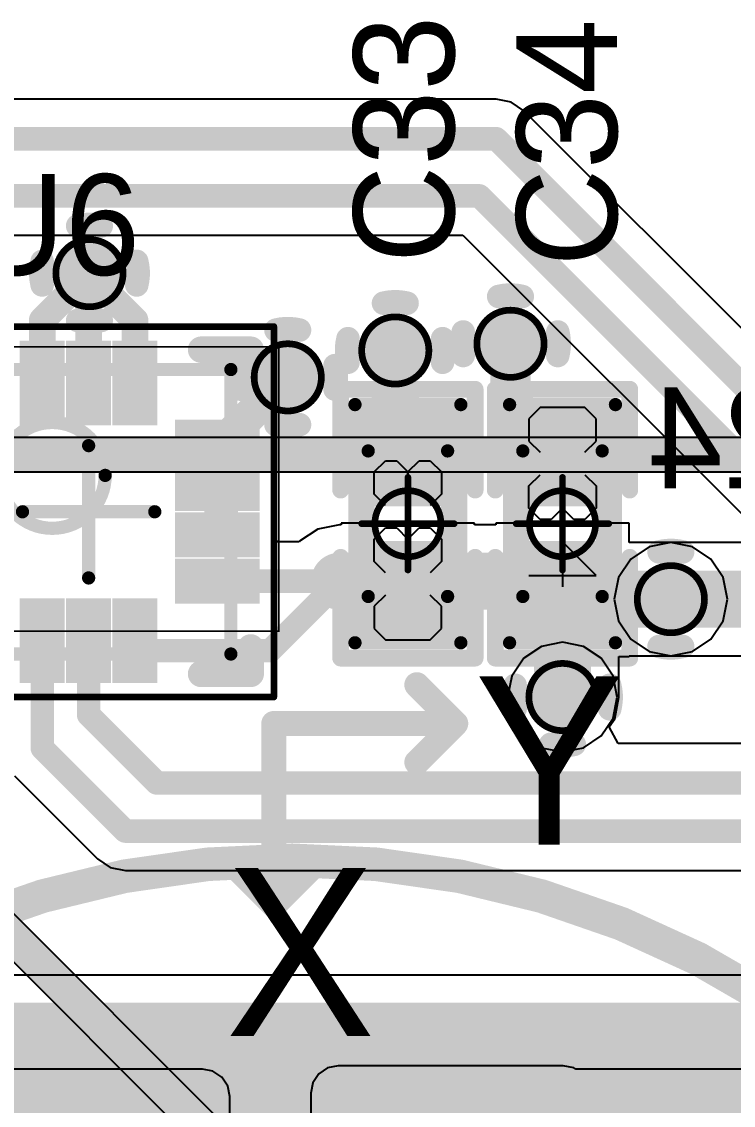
# Model space of a CAD drawing. Header units: millimetres. Extents: x 1.5 to 19.4, y 0 to 11.5.
# Drawn here: x 7.5192 to 7.731, y 8.6704 to 8.9928 of the extents above; entities that cross this region are included whole.
import ezdxf

# ---------------------------------------------------------------- set-up
doc = ezdxf.new("R2010")
doc.units = ezdxf.units.MM
doc.header["$MEASUREMENT"] = 0
for name, color, linetype in [('BottomLayer', 5, 'Continuous'), ('BottomOverlay', 54, 'Continuous'), ('DrillDrawing', 1, 'Continuous'), ('InternalPlane1', 76, 'Continuous'), ('InternalPlane2', 16, 'Continuous'), ('Mechanical1', 6, 'Continuous'), ('Mechanical10', 56, 'Continuous'), ('Mechanical13', 56, 'Continuous'), ('Mechanical15', 56, 'Continuous'), ('Mechanical2', 216, 'Continuous'), ('Mechanical5', 56, 'Continuous'), ('MultiLayer', 9, 'Continuous'), ('TopLayer', 1, 'Continuous'), ('TopOverlay', 2, 'Continuous'), ('TopPaste', 8, 'Continuous'), ('TopSolder', 216, 'Continuous'), ('ViaHoleLayer', 16, 'Continuous')]:
    doc.layers.add(name, color=color, linetype=linetype)

# ---------------------------------------------------------------- blocks, each defined once
blk = doc.blocks.new('STM_LGA_14_L_19')
at = {"layer": 'Mechanical13', "const_width": 0.003937}
for points in [[(-0.0423229, -0.0423228), (-0.0423229, 0.0423229)], [(-0.0423229, 0.0423229), (0.0423228, 0.0423229)], [(0.0423228, -0.0423228), (0.0423228, 0.0423229)], [(-0.0423229, -0.0423228), (0.0423228, -0.0423228)]]:
    blk.add_lwpolyline(points, dxfattribs=at)
at = {"layer": 'Mechanical13'}
for points, const_width in [([(-0.0433071, 0.0423229, 1), (-0.0413387, 0.0423229, 1)], 0.0019685), ([(-0.0433071, 0.0423229, 1), (-0.0413387, 0.0423229, 1)], 0.0019685), ([(0.0413386, 0.0423229, 1), (0.043307, 0.0423229, 1)], 0.0019685), ([(0.0413386, 0.0423229, 1), (0.043307, 0.0423229, 1)], 0.0019685), ([(0.0049212, 0.0108268, 1), (-0.0265748, 0.0108268, 1)], 0.003937), ([(-0.027559, 0.0108268, 1), (-0.0255906, 0.0108268, 1)], 0.0019685), ([(0.003937, 0.0108268, 1), (0.0059054, 0.0108268, 1)], 0.0019685), ([(-0.0433071, -0.0423228, 1), (-0.0413387, -0.0423228, 1)], 0.0019685), ([(-0.0433071, -0.0423228, 1), (-0.0413387, -0.0423228, 1)], 0.0019685), ([(0.0413386, -0.0423228, 1), (0.043307, -0.0423228, 1)], 0.0019685), ([(0.0413386, -0.0423228, 1), (0.043307, -0.0423228, 1)], 0.0019685)]:
    blk.add_lwpolyline(points, format="xyb", close=True, dxfattribs=dict(at, const_width=const_width))
at = {"layer": 'Mechanical15'}
for points, const_width in [([(-0.0551181, -0.0551181), (-0.0551181, 0.0551181)], 0.0019685), ([(-0.0551181, 0.0551181), (0.0551181, 0.0551181)], 0.0019685), ([(0.0551181, -0.0551181), (0.0551181, 0.0551181)], 0.0019685), ([(0, -0.019685), (0, 0.0196851)], 0.003937), ([(-0.0196851, 0), (0.019685, 0)], 0.003937), ([(-0.0551181, -0.0551181), (0.0551181, -0.0551181)], 0.0019685)]:
    blk.add_lwpolyline(points, dxfattribs=dict(at, const_width=const_width))
for points, const_width in [([(-0.0556102, 0.0551181, 1), (-0.054626, 0.0551181, 1)], 0.0009842), ([(-0.0556102, 0.0551181, 1), (-0.054626, 0.0551181, 1)], 0.0009842), ([(0.054626, 0.0551181, 1), (0.0556102, 0.0551181, 1)], 0.0009842), ([(0.054626, 0.0551181, 1), (0.0556102, 0.0551181, 1)], 0.0009842), ([(-0.0009842, 0.0196851, 1), (0.0009842, 0.0196851, 1)], 0.0019685), ([(-0.0206693, 0, 1), (-0.0187009, 0, 1)], 0.0019685), ([(0.0187008, 0, 1), (0.0206692, 0, 1)], 0.0019685), ([(-0.0009842, -0.019685, 1), (0.0009842, -0.019685, 1)], 0.0019685), ([(-0.0556102, -0.0551181, 1), (-0.054626, -0.0551181, 1)], 0.0009842), ([(-0.0556102, -0.0551181, 1), (-0.054626, -0.0551181, 1)], 0.0009842), ([(0.054626, -0.0551181, 1), (0.0556102, -0.0551181, 1)], 0.0009842), ([(0.054626, -0.0551181, 1), (0.0556102, -0.0551181, 1)], 0.0009842)]:
    blk.add_lwpolyline(points, format="xyb", close=True, dxfattribs=dict(at, const_width=const_width))
at = {"layer": 'TopLayer'}
for points in [[(-0.0177165, 0.0284961), (-0.0098425, 0.0284961), (-0.0177165, 0.0481811), (-0.0098425, 0.0481811)], [(-0.003937, 0.0284961), (0.003937, 0.0284961), (-0.003937, 0.0481811), (0.003937, 0.0481811)], [(0.0098425, 0.0284961), (0.0177165, 0.0284961), (0.0098425, 0.0481811), (0.0177165, 0.0481811)], [(-0.0284961, 0.0167323), (-0.0284961, 0.0246063), (-0.0481811, 0.0167323), (-0.0481811, 0.0246063)], [(0.0481811, 0.0167323), (0.0481811, 0.0246063), (0.0284961, 0.0167323), (0.0284961, 0.0246063)], [(-0.0284961, 0.0029528), (-0.0284961, 0.0108268), (-0.0481811, 0.0029528), (-0.0481811, 0.0108268)], [(0.0481811, 0.0029528), (0.0481811, 0.0108268), (0.0284961, 0.0029528), (0.0284961, 0.0108268)], [(-0.0284961, -0.0108267), (-0.0284961, -0.0029527), (-0.0481811, -0.0108267), (-0.0481811, -0.0029527)], [(0.0481811, -0.0108267), (0.0481811, -0.0029527), (0.0284961, -0.0108267), (0.0284961, -0.0029527)], [(-0.0284961, -0.0246063), (-0.0284961, -0.0167323), (-0.0481811, -0.0246063), (-0.0481811, -0.0167323)], [(0.0481811, -0.0246063), (0.0481811, -0.0167323), (0.0284961, -0.0246063), (0.0284961, -0.0167323)], [(-0.0177165, -0.0481811), (-0.0098425, -0.0481811), (-0.0177165, -0.0284961), (-0.0098425, -0.0284961)], [(-0.003937, -0.0481811), (0.003937, -0.0481811), (-0.003937, -0.0284961), (0.003937, -0.0284961)], [(0.0098425, -0.0481811), (0.0177165, -0.0481811), (0.0098425, -0.0284961), (0.0177165, -0.0284961)]]:
    blk.add_solid(points, dxfattribs=at)
at = {"layer": 'TopOverlay'}
for points, const_width in [([(-0.0688976, 0.0423229, 1), (-0.0787402, 0.0423229, 1)], 0.0098425), ([(-0.0501969, 0.0482284, 1), (-0.0462599, 0.0482284, 1)], 0.003937), ([(-0.0501969, 0.0482284, 1), (-0.0462599, 0.0482284, 1)], 0.003937), ([(-0.0354331, 0.0482284, 1), (-0.0314961, 0.0482284, 1)], 0.003937), ([(0.031496, 0.0482284, 1), (0.035433, 0.0482284, 1)], 0.003937), ([(0.0462598, 0.0482284, 1), (0.0501968, 0.0482284, 1)], 0.003937), ([(0.0462598, 0.0482284, 1), (0.0501968, 0.0482284, 1)], 0.003937), ([(-0.0812008, 0.0423229, 1), (-0.0762796, 0.0423229, 1)], 0.0049212), ([(-0.0713582, 0.0423229, 1), (-0.066437, 0.0423229, 1)], 0.0049212), ([(-0.0501969, 0.0403543, 1), (-0.0462599, 0.0403543, 1)], 0.003937), ([(0.0462598, 0.0403543, 1), (0.0501968, 0.0403543, 1)], 0.003937), ([(-0.0501969, -0.0403543, 1), (-0.0462599, -0.0403543, 1)], 0.003937), ([(0.0462598, -0.0403543, 1), (0.0501968, -0.0403543, 1)], 0.003937), ([(-0.0501969, -0.0482283, 1), (-0.0462599, -0.0482283, 1)], 0.003937), ([(-0.0501969, -0.0482283, 1), (-0.0462599, -0.0482283, 1)], 0.003937), ([(-0.0354331, -0.0482283, 1), (-0.0314961, -0.0482283, 1)], 0.003937), ([(0.031496, -0.0482283, 1), (0.035433, -0.0482283, 1)], 0.003937), ([(0.0462598, -0.0482283, 1), (0.0501968, -0.0482283, 1)], 0.003937), ([(0.0462598, -0.0482283, 1), (0.0501968, -0.0482283, 1)], 0.003937)]:
    blk.add_lwpolyline(points, format="xyb", close=True, dxfattribs=dict(at, const_width=const_width))
at = {"layer": 'TopOverlay', "const_width": 0.007874}
for points in [[(-0.0482284, 0.0403543), (-0.0482284, 0.0482284)], [(-0.0482284, 0.0482284), (-0.0334646, 0.0482284)], [(0.0334645, 0.0482284), (0.0482283, 0.0482284)], [(0.0482283, 0.0403543), (0.0482283, 0.0482284)], [(-0.0482284, -0.0482283), (-0.0482284, -0.0403543)], [(0.0482283, -0.0482283), (0.0482283, -0.0403543)], [(-0.0482284, -0.0482283), (-0.0334646, -0.0482283)], [(0.0334645, -0.0482283), (0.0482283, -0.0482283)]]:
    blk.add_lwpolyline(points, dxfattribs=at)
at = {"layer": 'TopPaste'}
for points in [[(-0.0177165, 0.0284961), (-0.0098425, 0.0284961), (-0.0177165, 0.0481811), (-0.0098425, 0.0481811)], [(-0.003937, 0.0284961), (0.003937, 0.0284961), (-0.003937, 0.0481811), (0.003937, 0.0481811)], [(0.0098425, 0.0284961), (0.0177165, 0.0284961), (0.0098425, 0.0481811), (0.0177165, 0.0481811)], [(-0.0284961, 0.0167323), (-0.0284961, 0.0246063), (-0.0481811, 0.0167323), (-0.0481811, 0.0246063)], [(0.0481811, 0.0167323), (0.0481811, 0.0246063), (0.0284961, 0.0167323), (0.0284961, 0.0246063)], [(-0.0284961, 0.0029528), (-0.0284961, 0.0108268), (-0.0481811, 0.0029528), (-0.0481811, 0.0108268)], [(0.0481811, 0.0029528), (0.0481811, 0.0108268), (0.0284961, 0.0029528), (0.0284961, 0.0108268)], [(-0.0284961, -0.0108267), (-0.0284961, -0.0029527), (-0.0481811, -0.0108267), (-0.0481811, -0.0029527)], [(0.0481811, -0.0108267), (0.0481811, -0.0029527), (0.0284961, -0.0108267), (0.0284961, -0.0029527)], [(-0.0284961, -0.0246063), (-0.0284961, -0.0167323), (-0.0481811, -0.0246063), (-0.0481811, -0.0167323)], [(0.0481811, -0.0246063), (0.0481811, -0.0167323), (0.0284961, -0.0246063), (0.0284961, -0.0167323)], [(-0.0177165, -0.0481811), (-0.0098425, -0.0481811), (-0.0177165, -0.0284961), (-0.0098425, -0.0284961)], [(-0.003937, -0.0481811), (0.003937, -0.0481811), (-0.003937, -0.0284961), (0.003937, -0.0284961)], [(0.0098425, -0.0481811), (0.0177165, -0.0481811), (0.0098425, -0.0284961), (0.0177165, -0.0284961)]]:
    blk.add_solid(points, dxfattribs=at)
at = {"layer": 'TopSolder'}
for points in [[(-0.0204724, 0.0257402), (-0.0070866, 0.0257402), (-0.0204724, 0.050937), (-0.0070866, 0.050937)], [(-0.0066929, 0.0257402), (0.0066929, 0.0257402), (-0.0066929, 0.050937), (0.0066929, 0.050937)], [(0.0070866, 0.0257402), (0.0204724, 0.0257402), (0.0070866, 0.050937), (0.0204724, 0.050937)], [(-0.0257402, 0.0139764), (-0.0257402, 0.0273622), (-0.050937, 0.0139764), (-0.050937, 0.0273622)], [(0.050937, 0.0139764), (0.050937, 0.0273622), (0.0257402, 0.0139764), (0.0257402, 0.0273622)], [(-0.0257402, 0.0001969), (-0.0257402, 0.0135827), (-0.050937, 0.0001969), (-0.050937, 0.0135827)], [(0.050937, 0.0001969), (0.050937, 0.0135827), (0.0257402, 0.0001969), (0.0257402, 0.0135827)], [(-0.0257402, -0.0135826), (-0.0257402, -0.0001968), (-0.050937, -0.0135826), (-0.050937, -0.0001968)], [(0.050937, -0.0135826), (0.050937, -0.0001968), (0.0257402, -0.0135826), (0.0257402, -0.0001968)], [(-0.0257402, -0.0273622), (-0.0257402, -0.0139764), (-0.050937, -0.0273622), (-0.050937, -0.0139764)], [(0.050937, -0.0273622), (0.050937, -0.0139764), (0.0257402, -0.0273622), (0.0257402, -0.0139764)], [(-0.0204724, -0.050937), (-0.0070866, -0.050937), (-0.0204724, -0.0257402), (-0.0070866, -0.0257402)], [(-0.0066929, -0.050937), (0.0066929, -0.050937), (-0.0066929, -0.0257402), (0.0066929, -0.0257402)], [(0.0070866, -0.050937), (0.0204724, -0.050937), (0.0070866, -0.0257402), (0.0204724, -0.0257402)]]:
    blk.add_solid(points, dxfattribs=at)
blk = doc.blocks.new('COILCRAFT_NA5880_AE_MFG_24')
at = {"layer": 'Mechanical10', "const_width": 0.007874}
for points in [[(0.1338551, 0.1338551), (0.1338551, -0.1338615)], [(-0.1338615, -0.1338615), (0.1338551, -0.1338615)]]:
    blk.add_lwpolyline(points, dxfattribs=at)
at = {"layer": 'Mechanical10', "const_width": 0.003937}
blk.add_lwpolyline([(0.1318866, -0.1338615, 1), (0.1358236, -0.1338615, 1)], format="xyb", close=True, dxfattribs=at)
blk.add_lwpolyline([(0.1318866, -0.1338615, 1), (0.1358236, -0.1338615, 1)], format="xyb", close=True, dxfattribs=at)
at = {"layer": 'Mechanical15', "const_width": 0.007874}
for points in [[(0.1338551, 0.1338551), (0.1338551, -0.1338615)], [(-0.1338615, -0.1338615), (0.1338551, -0.1338615)]]:
    blk.add_lwpolyline(points, dxfattribs=at)
at = {"layer": 'Mechanical15', "const_width": 0.003937}
blk.add_lwpolyline([(0.1318866, -0.1338615, 1), (0.1358236, -0.1338615, 1)], format="xyb", close=True, dxfattribs=at)
blk.add_lwpolyline([(0.1318866, -0.1338615, 1), (0.1358236, -0.1338615, 1)], format="xyb", close=True, dxfattribs=at)
blk = doc.blocks.new('0402_28')
at = {"layer": 'Mechanical1'}
for p, q in [((-0.0312346, 0.0099935), (-0.0345669, 0.0066613)), ((-0.0245701, 0.0099935), (-0.0312346, 0.0099935)), ((-0.0212379, 0.0066613), (-0.0245701, 0.0099935)), ((-0.0145734, 0.0066613), (-0.0112411, 0.0099935)), ((-0.0112411, 0.0099935), (-0.0045766, 0.0099935)), ((-0.0045766, 0.0099935), (-0.0012444, 0.0066613)), ((0.0154169, 0.0099935), (0.0054201, -3.2e-06)), ((0.0154169, -0.01), (0.0154169, 0.0099935)), ((-0.0345669, 0.0066613), (-0.0345669, -0.0066677)), ((-0.0012444, 0.0066613), (-0.0012444, 0.003329)), ((-0.0012444, 0.003329), (-0.0045766, -3.2e-06)), ((-0.0045766, -3.2e-06), (-0.0079089, -3.2e-06)), ((-0.0079089, -3.2e-06), (-0.0045766, -3.2e-06)), ((-0.0045766, -3.2e-06), (-0.0012444, -0.0033355)), ((0.0054201, -3.2e-06), (0.0187491, -3.2e-06)), ((-0.0012444, -0.0033355), (-0.0012444, -0.0066677)), ((-0.0345669, -0.0066677), (-0.0312346, -0.01)), ((-0.0245701, -0.01), (-0.0212379, -0.0066677)), ((-0.0112411, -0.01), (-0.0145734, -0.0066677)), ((-0.0012444, -0.0066677), (-0.0045766, -0.01)), ((-0.0312346, -0.01), (-0.0245701, -0.01)), ((-0.0045766, -0.01), (-0.0112411, -0.01))]:
    blk.add_line(p, q, dxfattribs=at)
at = {"layer": 'Mechanical13', "const_width": 0.003937}
for points in [[(-0.0216535, -0.011811), (-0.0216535, 0.011811)], [(0.0216536, 0.011811), (-0.0216535, 0.011811)], [(0.0216536, -0.011811), (0.0216536, 0.011811)], [(0.0216536, -0.011811), (-0.0216535, -0.011811)]]:
    blk.add_lwpolyline(points, dxfattribs=at)
at = {"layer": 'Mechanical13', "const_width": 0.0019685}
for points in [[(-0.0226377, 0.011811, 1), (-0.0206693, 0.011811, 1)], [(-0.0226377, 0.011811, 1), (-0.0206693, 0.011811, 1)], [(0.0206694, 0.011811, 1), (0.0226378, 0.011811, 1)], [(0.0206694, 0.011811, 1), (0.0226378, 0.011811, 1)], [(-0.0226377, -0.011811, 1), (-0.0206693, -0.011811, 1)], [(-0.0226377, -0.011811, 1), (-0.0206693, -0.011811, 1)], [(0.0206694, -0.011811, 1), (0.0226378, -0.011811, 1)], [(0.0206694, -0.011811, 1), (0.0226378, -0.011811, 1)]]:
    blk.add_lwpolyline(points, format="xyb", close=True, dxfattribs=at)
at = {"layer": 'Mechanical15'}
for points, const_width in [([(-0.035433, -0.0157481), (-0.035433, 0.015748)], 0.003937), ([(0.0354331, 0.015748), (-0.035433, 0.015748)], 0.003937), ([(0.0354331, -0.0157481), (0.0354331, 0.015748)], 0.003937), ([(0, -0.0137795), (0, 0.0137795)], 0.0019685), ([(0.0137795, 0), (-0.0137795, 0)], 0.0019685), ([(0.0354331, -0.0157481), (-0.035433, -0.0157481)], 0.003937)]:
    blk.add_lwpolyline(points, dxfattribs=dict(at, const_width=const_width))
for points, const_width in [([(-0.0364172, 0.015748, 1), (-0.0344488, 0.015748, 1)], 0.0019685), ([(-0.0364172, 0.015748, 1), (-0.0344488, 0.015748, 1)], 0.0019685), ([(0.0344489, 0.015748, 1), (0.0364173, 0.015748, 1)], 0.0019685), ([(0.0344489, 0.015748, 1), (0.0364173, 0.015748, 1)], 0.0019685), ([(-0.0004921, 0.0137795, 1), (0.0004921, 0.0137795, 1)], 0.0009842), ([(0.0098425, 0, 1), (-0.0098425, 0, 1)], 0.0019685), ([(-0.0142716, 0, 1), (-0.0132874, 0, 1)], 0.0009842), ([(-0.0103346, 0, 1), (-0.0093504, 0, 1)], 0.0009842), ([(0.0093504, 0, 1), (0.0103346, 0, 1)], 0.0009842), ([(0.0132874, 0, 1), (0.0142716, 0, 1)], 0.0009842), ([(-0.0004921, -0.0137795, 1), (0.0004921, -0.0137795, 1)], 0.0009842), ([(-0.0364172, -0.0157481, 1), (-0.0344488, -0.0157481, 1)], 0.0019685), ([(-0.0364172, -0.0157481, 1), (-0.0344488, -0.0157481, 1)], 0.0019685), ([(0.0344489, -0.0157481, 1), (0.0364173, -0.0157481, 1)], 0.0019685), ([(0.0344489, -0.0157481, 1), (0.0364173, -0.0157481, 1)], 0.0019685)]:
    blk.add_lwpolyline(points, format="xyb", close=True, dxfattribs=dict(at, const_width=const_width))
at = {"layer": 'TopLayer'}
for points in [[(-0.007874, -0.011811), (-0.007874, 0.011811), (-0.031496, -0.011811), (-0.031496, 0.011811)], [(0.0314961, -0.011811), (0.0314961, 0.011811), (0.0078741, -0.011811), (0.0078741, 0.011811)]]:
    blk.add_solid(points, dxfattribs=at)
at = {"layer": 'TopOverlay', "const_width": 0.005}
for points in [[(-0.04, -0.02), (-0.04, 0.02)], [(-0.01, 0.02), (-0.04, 0.02)], [(0.04, 0.02), (0.01, 0.02)], [(0.04, -0.02), (0.04, 0.02)], [(-0.01, -0.02), (-0.04, -0.02)], [(0.04, -0.02), (0.01, -0.02)]]:
    blk.add_lwpolyline(points, dxfattribs=at)
at = {"layer": 'TopOverlay', "const_width": 0.0025}
for points in [[(-0.04125, 0.02, 1), (-0.03875, 0.02, 1)], [(-0.04125, 0.02, 1), (-0.03875, 0.02, 1)], [(-0.01125, 0.02, 1), (-0.00875, 0.02, 1)], [(0.00875, 0.02, 1), (0.01125, 0.02, 1)], [(0.03875, 0.02, 1), (0.04125, 0.02, 1)], [(0.03875, 0.02, 1), (0.04125, 0.02, 1)], [(-0.04125, -0.02, 1), (-0.03875, -0.02, 1)], [(-0.04125, -0.02, 1), (-0.03875, -0.02, 1)], [(-0.01125, -0.02, 1), (-0.00875, -0.02, 1)], [(0.00875, -0.02, 1), (0.01125, -0.02, 1)], [(0.03875, -0.02, 1), (0.04125, -0.02, 1)], [(0.03875, -0.02, 1), (0.04125, -0.02, 1)]]:
    blk.add_lwpolyline(points, format="xyb", close=True, dxfattribs=at)
at = {"layer": 'TopPaste'}
for points in [[(-0.007874, -0.011811), (-0.007874, 0.011811), (-0.031496, -0.011811), (-0.031496, 0.011811)], [(0.0314961, -0.011811), (0.0314961, 0.011811), (0.0078741, -0.011811), (0.0078741, 0.011811)]]:
    blk.add_solid(points, dxfattribs=at)
at = {"layer": 'TopSolder'}
for points in [[(-0.0051181, -0.0145669), (-0.0051181, 0.0145669), (-0.0342519, -0.0145669), (-0.0342519, 0.0145669)], [(0.034252, -0.0145669), (0.034252, 0.0145669), (0.0051182, -0.0145669), (0.0051182, 0.0145669)]]:
    blk.add_solid(points, dxfattribs=at)
blk = doc.blocks.new('0402_29')
at = {"layer": 'Mechanical1'}
for p, q in [((-0.0312346, 0.0099935), (-0.0345669, 0.0066613)), ((-0.0245701, 0.0099935), (-0.0312346, 0.0099935)), ((-0.0212379, 0.0066613), (-0.0245701, 0.0099935)), ((-0.0145734, 0.0066613), (-0.0112411, 0.0099935)), ((-0.0112411, 0.0099935), (-0.0045766, 0.0099935)), ((-0.0045766, 0.0099935), (-0.0012444, 0.0066613)), ((0.0054201, 0.0066613), (0.0087524, 0.0099935)), ((0.0087524, 0.0099935), (0.0154169, 0.0099935)), ((0.0154169, 0.0099935), (0.0187491, 0.0066613)), ((-0.0345669, 0.0066613), (-0.0345669, -0.0066677)), ((-0.0012444, 0.0066613), (-0.0012444, 0.003329)), ((0.0187491, 0.0066613), (0.0187491, 0.003329)), ((-0.0012444, 0.003329), (-0.0045766, -3.2e-06)), ((0.0187491, 0.003329), (0.0154169, -3.2e-06)), ((-0.0045766, -3.2e-06), (-0.0079089, -3.2e-06)), ((-0.0079089, -3.2e-06), (-0.0045766, -3.2e-06)), ((-0.0045766, -3.2e-06), (-0.0012444, -0.0033355)), ((0.0154169, -3.2e-06), (0.0120846, -3.2e-06)), ((0.0120846, -3.2e-06), (0.0154169, -3.2e-06)), ((0.0154169, -3.2e-06), (0.0187491, -0.0033355)), ((-0.0012444, -0.0033355), (-0.0012444, -0.0066677)), ((0.0187491, -0.0033355), (0.0187491, -0.0066677)), ((-0.0345669, -0.0066677), (-0.0312346, -0.01)), ((-0.0245701, -0.01), (-0.0212379, -0.0066677)), ((-0.0112411, -0.01), (-0.0145734, -0.0066677)), ((-0.0012444, -0.0066677), (-0.0045766, -0.01)), ((0.0087524, -0.01), (0.0054201, -0.0066677)), ((0.0187491, -0.0066677), (0.0154169, -0.01)), ((-0.0312346, -0.01), (-0.0245701, -0.01)), ((-0.0045766, -0.01), (-0.0112411, -0.01)), ((0.0154169, -0.01), (0.0087524, -0.01))]:
    blk.add_line(p, q, dxfattribs=at)
at = {"layer": 'Mechanical13', "const_width": 0.003937}
for points in [[(-0.0216535, 0.011811), (-0.0216535, -0.011811)], [(-0.0216535, 0.011811), (0.0216536, 0.011811)], [(0.0216536, 0.011811), (0.0216536, -0.011811)], [(-0.0216535, -0.011811), (0.0216536, -0.011811)]]:
    blk.add_lwpolyline(points, dxfattribs=at)
at = {"layer": 'Mechanical13', "const_width": 0.0019685}
for points in [[(-0.0226377, 0.011811, 1), (-0.0206693, 0.011811, 1)], [(-0.0226377, 0.011811, 1), (-0.0206693, 0.011811, 1)], [(0.0206694, 0.011811, 1), (0.0226378, 0.011811, 1)], [(0.0206694, 0.011811, 1), (0.0226378, 0.011811, 1)], [(-0.0226377, -0.011811, 1), (-0.0206693, -0.011811, 1)], [(-0.0226377, -0.011811, 1), (-0.0206693, -0.011811, 1)], [(0.0206694, -0.011811, 1), (0.0226378, -0.011811, 1)], [(0.0206694, -0.011811, 1), (0.0226378, -0.011811, 1)]]:
    blk.add_lwpolyline(points, format="xyb", close=True, dxfattribs=at)
at = {"layer": 'Mechanical15'}
for points, const_width in [([(-0.035433, 0.015748), (-0.035433, -0.0157481)], 0.003937), ([(-0.035433, 0.015748), (0.0354331, 0.015748)], 0.003937), ([(0.0354331, 0.015748), (0.0354331, -0.0157481)], 0.003937), ([(0, 0.0137795), (0, -0.0137795)], 0.0019685), ([(-0.0137795, 0), (0.0137795, 0)], 0.0019685), ([(-0.035433, -0.0157481), (0.0354331, -0.0157481)], 0.003937)]:
    blk.add_lwpolyline(points, dxfattribs=dict(at, const_width=const_width))
for points, const_width in [([(-0.0364172, 0.015748, 1), (-0.0344488, 0.015748, 1)], 0.0019685), ([(-0.0364172, 0.015748, 1), (-0.0344488, 0.015748, 1)], 0.0019685), ([(0.0344489, 0.015748, 1), (0.0364173, 0.015748, 1)], 0.0019685), ([(0.0344489, 0.015748, 1), (0.0364173, 0.015748, 1)], 0.0019685), ([(-0.0004921, 0.0137795, 1), (0.0004921, 0.0137795, 1)], 0.0009842), ([(0.0098425, 0, 1), (-0.0098425, 0, 1)], 0.0019685), ([(-0.0142716, 0, 1), (-0.0132874, 0, 1)], 0.0009842), ([(-0.0103346, 0, 1), (-0.0093504, 0, 1)], 0.0009842), ([(0.0093504, 0, 1), (0.0103346, 0, 1)], 0.0009842), ([(0.0132874, 0, 1), (0.0142716, 0, 1)], 0.0009842), ([(-0.0004921, -0.0137795, 1), (0.0004921, -0.0137795, 1)], 0.0009842), ([(-0.0364172, -0.0157481, 1), (-0.0344488, -0.0157481, 1)], 0.0019685), ([(-0.0364172, -0.0157481, 1), (-0.0344488, -0.0157481, 1)], 0.0019685), ([(0.0344489, -0.0157481, 1), (0.0364173, -0.0157481, 1)], 0.0019685), ([(0.0344489, -0.0157481, 1), (0.0364173, -0.0157481, 1)], 0.0019685)]:
    blk.add_lwpolyline(points, format="xyb", close=True, dxfattribs=dict(at, const_width=const_width))
at = {"layer": 'TopLayer'}
for points in [[(-0.007874, -0.011811), (-0.007874, 0.011811), (-0.031496, -0.011811), (-0.031496, 0.011811)], [(0.0314961, -0.011811), (0.0314961, 0.011811), (0.0078741, -0.011811), (0.0078741, 0.011811)]]:
    blk.add_solid(points, dxfattribs=at)
at = {"layer": 'TopOverlay', "const_width": 0.005}
for points in [[(-0.04, 0.02), (-0.04, -0.02)], [(-0.04, 0.02), (-0.01, 0.02)], [(0.01, 0.02), (0.04, 0.02)], [(0.04, 0.02), (0.04, -0.02)], [(-0.04, -0.02), (-0.01, -0.02)], [(0.01, -0.02), (0.04, -0.02)]]:
    blk.add_lwpolyline(points, dxfattribs=at)
at = {"layer": 'TopOverlay', "const_width": 0.0025}
for points in [[(-0.04125, 0.02, 1), (-0.03875, 0.02, 1)], [(-0.04125, 0.02, 1), (-0.03875, 0.02, 1)], [(-0.01125, 0.02, 1), (-0.00875, 0.02, 1)], [(0.00875, 0.02, 1), (0.01125, 0.02, 1)], [(0.03875, 0.02, 1), (0.04125, 0.02, 1)], [(0.03875, 0.02, 1), (0.04125, 0.02, 1)], [(-0.04125, -0.02, 1), (-0.03875, -0.02, 1)], [(-0.04125, -0.02, 1), (-0.03875, -0.02, 1)], [(-0.01125, -0.02, 1), (-0.00875, -0.02, 1)], [(0.00875, -0.02, 1), (0.01125, -0.02, 1)], [(0.03875, -0.02, 1), (0.04125, -0.02, 1)], [(0.03875, -0.02, 1), (0.04125, -0.02, 1)]]:
    blk.add_lwpolyline(points, format="xyb", close=True, dxfattribs=at)
at = {"layer": 'TopPaste'}
for points in [[(-0.007874, -0.011811), (-0.007874, 0.011811), (-0.031496, -0.011811), (-0.031496, 0.011811)], [(0.0314961, -0.011811), (0.0314961, 0.011811), (0.0078741, -0.011811), (0.0078741, 0.011811)]]:
    blk.add_solid(points, dxfattribs=at)
at = {"layer": 'TopSolder'}
for points in [[(-0.0051181, -0.0145669), (-0.0051181, 0.0145669), (-0.0342519, -0.0145669), (-0.0342519, 0.0145669)], [(0.034252, -0.0145669), (0.034252, 0.0145669), (0.0051182, -0.0145669), (0.0051182, 0.0145669)]]:
    blk.add_solid(points, dxfattribs=at)

msp = doc.modelspace()

# ---------------------------------------------------------------- linework, layer by layer
at = {"layer": 'BottomLayer'}
for p, q in [((7.7124173, 8.8377997), (7.7059793, 8.8365191)), ((7.735913, 8.8377997), (7.7124173, 8.8377997)), ((7.7059793, 8.8365191), (7.7005214, 8.8328723)), ((7.7005214, 8.8328723), (7.6968746, 8.8274144)), ((7.6968746, 8.8274144), (7.695594, 8.8209764)), ((7.695594, 8.8209764), (7.6968746, 8.8145384)), ((7.6968746, 8.8145384), (7.7005214, 8.8090805)), ((7.7005214, 8.8090805), (7.7059793, 8.8054337)), ((7.6739124, 8.806938), (7.6686199, 8.8034017)), ((7.6801553, 8.8081798), (7.6739124, 8.806938)), ((7.6863982, 8.806938), (7.6801553, 8.8081798)), ((7.6916907, 8.8034017), (7.6863982, 8.806938)), ((7.7059793, 8.8054337), (7.7124173, 8.8041531)), ((7.6686199, 8.8034017), (7.6650836, 8.7981092)), ((7.695227, 8.7981092), (7.6916907, 8.8034017)), ((7.7124173, 8.8041531), (7.735913, 8.8041531)), ((7.6650836, 8.7981092), (7.6638418, 8.7918663)), ((7.6964688, 8.7918663), (7.695227, 8.7981092)), ((7.6638418, 8.7918663), (7.6650836, 8.7856234)), ((7.695227, 8.7856234), (7.6964688, 8.7918663)), ((7.6650836, 8.7856234), (7.6686199, 8.7803309)), ((7.6916907, 8.7803309), (7.695227, 8.7856234)), ((7.6686199, 8.7803309), (7.6739124, 8.7767946)), ((7.6863982, 8.7767946), (7.6916907, 8.7803309)), ((7.6739124, 8.7767946), (7.6801553, 8.7755528)), ((7.6801553, 8.7755528), (7.6863982, 8.7767946)), ((7.9534172, 8.7091331), (7.1344173, 8.7091331))]:
    msp.add_line(p, q, dxfattribs=at)
for points, const_width in [([(7.5354173, 8.9179764, 1), (7.5434173, 8.9179764, 1)], 0.008), ([(7.6264173, 8.8949764, 1), (7.6344173, 8.8949764, 1)], 0.008), ([(7.660693, 8.8969764, 1), (7.668693, 8.8969764, 1)], 0.008), ([(7.5944173, 8.8869764, 1), (7.6024173, 8.8869764, 1)], 0.008), ([(7.7081673, 8.8209764, 1), (7.7166673, 8.8209764, 1)], 0.0085), ([(7.7084173, 8.8209764, 1), (7.7164173, 8.8209764, 1)], 0.008), ([(7.6761553, 8.7918663, 1), (7.6841553, 8.7918663, 1)], 0.008)]:
    msp.add_lwpolyline(points, format="xyb", close=True, dxfattribs=dict(at, const_width=const_width))
at = {"layer": 'BottomLayer', "const_width": 0.017}
msp.add_lwpolyline([(7.7124173, 8.8209764), (7.7544173, 8.8209764)], dxfattribs=at)
at = {"layer": 'BottomLayer'}
for points in [[(7.1694173, 8.5829764), (7.7054173, 8.5829764), (7.1694173, 8.7009764), (7.7054173, 8.7009764)], [(7.9534172, 8.5149765), (7.9534172, 8.7009763), (7.6964174, 8.5149765), (7.6964174, 8.7009763)]]:
    msp.add_solid(points, dxfattribs=at)
at = {"layer": 'DrillDrawing'}
for points, const_width in [([(7.5494173, 8.9179764, 1), (7.5294173, 8.9179764, 1)], 0.002), ([(7.5289173, 8.9179764, 1), (7.5299173, 8.9179764, 1)], 0.001), ([(7.5489173, 8.9179764, 1), (7.5499173, 8.9179764, 1)], 0.001), ([(7.6404173, 8.8949764, 1), (7.6204173, 8.8949764, 1)], 0.002), ([(7.674693, 8.8969764, 1), (7.654693, 8.8969764, 1)], 0.002), ([(7.6084173, 8.8869764, 1), (7.5884173, 8.8869764, 1)], 0.002), ([(7.6199173, 8.8949764, 1), (7.6209173, 8.8949764, 1)], 0.001), ([(7.6399173, 8.8949764, 1), (7.6409173, 8.8949764, 1)], 0.001), ([(7.654193, 8.8969764, 1), (7.655193, 8.8969764, 1)], 0.001), ([(7.674193, 8.8969764, 1), (7.675193, 8.8969764, 1)], 0.001), ([(7.5879173, 8.8869764, 1), (7.5889173, 8.8869764, 1)], 0.001), ([(7.6079173, 8.8869764, 1), (7.6089173, 8.8869764, 1)], 0.001), ([(7.7224173, 8.8209764, 1), (7.7024173, 8.8209764, 1)], 0.002), ([(7.7019173, 8.8209764, 1), (7.7029173, 8.8209764, 1)], 0.001), ([(7.7219173, 8.8209764, 1), (7.7229173, 8.8209764, 1)], 0.001), ([(7.6901553, 8.7918663, 1), (7.6701553, 8.7918663, 1)], 0.002), ([(7.6696553, 8.7918663, 1), (7.6706553, 8.7918663, 1)], 0.001), ([(7.6896553, 8.7918663, 1), (7.6906553, 8.7918663, 1)], 0.001)]:
    msp.add_lwpolyline(points, format="xyb", close=True, dxfattribs=dict(at, const_width=const_width))
at = {"layer": 'InternalPlane1', "const_width": 0.007}
for points in [[(7.5359094, 8.9320457, -0.1227845609029046), (7.5429252, 8.9320457)], [(7.525348, 8.9144685, -0.1227845609029045), (7.525348, 8.9214843)], [(7.5534866, 8.9214843, -0.1227845609029045), (7.5534866, 8.9144685)], [(7.6269094, 8.9090457, -0.1227845609029046), (7.6339252, 8.9090457)], [(7.6611851, 8.9110457, -0.1227845609029046), (7.6682009, 8.9110457)], [(7.5429252, 8.9039071, -0.1227845609029045), (7.5359094, 8.9039071)], [(7.5949094, 8.9010457, -0.1227845609029046), (7.6019252, 8.9010457)], [(7.6506237, 8.8934685, -0.1227845609029045), (7.6506237, 8.9004843)], [(7.6787623, 8.9004843, -0.1227845609029045), (7.6787623, 8.8934685)], [(7.616348, 8.8914685, -0.1227845609029045), (7.616348, 8.8984843)], [(7.6444866, 8.8984843, -0.1227845609029045), (7.6444866, 8.8914685)], [(7.584348, 8.8834685, -0.1227845609029045), (7.584348, 8.8904843)], [(7.6124866, 8.8904843, -0.1227845609029045), (7.6124866, 8.8834685)], [(7.6682009, 8.8829071, -0.1227845609029045), (7.6611851, 8.8829071)], [(7.6339252, 8.8809071, -0.1227845609029045), (7.6269094, 8.8809071)], [(7.6019252, 8.8729071, -0.1227845609029045), (7.5949094, 8.8729071)]]:
    msp.add_lwpolyline(points, format="xyb", dxfattribs=at)
at = {"layer": 'InternalPlane1'}
for points, const_width in [([(7.5341594, 8.9320457, 1), (7.5376594, 8.9320457, 1)], 0.0035), ([(7.5411752, 8.9320457, 1), (7.5446752, 8.9320457, 1)], 0.0035), ([(7.523598, 8.9214843, 1), (7.527098, 8.9214843, 1)], 0.0035), ([(7.5517366, 8.9214843, 1), (7.5552366, 8.9214843, 1)], 0.0035), ([(7.523598, 8.9144685, 1), (7.527098, 8.9144685, 1)], 0.0035), ([(7.5517366, 8.9144685, 1), (7.5552366, 8.9144685, 1)], 0.0035), ([(7.6251594, 8.9090457, 1), (7.6286594, 8.9090457, 1)], 0.0035), ([(7.6321752, 8.9090457, 1), (7.6356752, 8.9090457, 1)], 0.0035), ([(7.6594351, 8.9110457, 1), (7.6629351, 8.9110457, 1)], 0.0035), ([(7.6664509, 8.9110457, 1), (7.6699509, 8.9110457, 1)], 0.0035), ([(7.5341594, 8.9039071, 1), (7.5376594, 8.9039071, 1)], 0.0035), ([(7.5411752, 8.9039071, 1), (7.5446752, 8.9039071, 1)], 0.0035), ([(7.5931594, 8.9010457, 1), (7.5966594, 8.9010457, 1)], 0.0035), ([(7.6001752, 8.9010457, 1), (7.6036752, 8.9010457, 1)], 0.0035), ([(7.6488737, 8.9004843, 1), (7.6523737, 8.9004843, 1)], 0.0035), ([(7.6770123, 8.9004843, 1), (7.6805123, 8.9004843, 1)], 0.0035), ([(7.614598, 8.8984843, 1), (7.618098, 8.8984843, 1)], 0.0035), ([(7.6427366, 8.8984843, 1), (7.6462366, 8.8984843, 1)], 0.0035), ([(7.6488737, 8.8934685, 1), (7.6523737, 8.8934685, 1)], 0.0035), ([(7.6770123, 8.8934685, 1), (7.6805123, 8.8934685, 1)], 0.0035), ([(7.582598, 8.8904843, 1), (7.586098, 8.8904843, 1)], 0.0035), ([(7.6107366, 8.8904843, 1), (7.6142366, 8.8904843, 1)], 0.0035), ([(7.614598, 8.8914685, 1), (7.618098, 8.8914685, 1)], 0.0035), ([(7.6427366, 8.8914685, 1), (7.6462366, 8.8914685, 1)], 0.0035), ([(7.582598, 8.8834685, 1), (7.586098, 8.8834685, 1)], 0.0035), ([(7.6107366, 8.8834685, 1), (7.6142366, 8.8834685, 1)], 0.0035), ([(7.6594351, 8.8829071, 1), (7.6629351, 8.8829071, 1)], 0.0035), ([(7.6664509, 8.8829071, 1), (7.6699509, 8.8829071, 1)], 0.0035), ([(7.6251594, 8.8809071, 1), (7.6286594, 8.8809071, 1)], 0.0035), ([(7.6321752, 8.8809071, 1), (7.6356752, 8.8809071, 1)], 0.0035), ([(7.5931594, 8.8729071, 1), (7.5966594, 8.8729071, 1)], 0.0035), ([(7.6001752, 8.8729071, 1), (7.6036752, 8.8729071, 1)], 0.0035), ([(7.7069173, 8.8209764, 1), (7.7179173, 8.8209764, 1)], 0.011), ([(7.6746553, 8.7918663, 1), (7.6856553, 8.7918663, 1)], 0.011)]:
    msp.add_lwpolyline(points, format="xyb", close=True, dxfattribs=dict(at, const_width=const_width))
at = {"layer": 'InternalPlane2'}
for p, q in [((7.7418589, 8.8690744), (7.4652834, 8.8690744)), ((7.4703814, 8.8588784), (7.7397473, 8.8588784)), ((7.6690221, 8.5752303), (7.4703814, 8.773871)), ((7.4616786, 8.7681546), (7.6603193, 8.5695139))]:
    msp.add_line(p, q, dxfattribs=at)
for points, const_width in [([(7.5339173, 8.9179764, 1), (7.5449173, 8.9179764, 1)], 0.011), ([(7.6249173, 8.8949764, 1), (7.6359173, 8.8949764, 1)], 0.011), ([(7.659193, 8.8969764, 1), (7.670193, 8.8969764, 1)], 0.011), ([(7.5929173, 8.8869764, 1), (7.6039173, 8.8869764, 1)], 0.011), ([(7.7071594, 8.8350457, 1), (7.7106594, 8.8350457, 1)], 0.0035), ([(7.7141752, 8.8350457, 1), (7.7176752, 8.8350457, 1)], 0.0035), ([(7.696598, 8.8244843, 1), (7.700098, 8.8244843, 1)], 0.0035), ([(7.7247366, 8.8244843, 1), (7.7282366, 8.8244843, 1)], 0.0035), ([(7.696598, 8.8174685, 1), (7.700098, 8.8174685, 1)], 0.0035), ([(7.7247366, 8.8174685, 1), (7.7282366, 8.8174685, 1)], 0.0035), ([(7.6748974, 8.8059356, 1), (7.6783974, 8.8059356, 1)], 0.0035), ([(7.6819132, 8.8059356, 1), (7.6854132, 8.8059356, 1)], 0.0035), ([(7.7071594, 8.8069071, 1), (7.7106594, 8.8069071, 1)], 0.0035), ([(7.7141752, 8.8069071, 1), (7.7176752, 8.8069071, 1)], 0.0035), ([(7.664336, 8.7953742, 1), (7.667836, 8.7953742, 1)], 0.0035), ([(7.6924746, 8.7953742, 1), (7.6959746, 8.7953742, 1)], 0.0035), ([(7.664336, 8.7883584, 1), (7.667836, 8.7883584, 1)], 0.0035), ([(7.6924746, 8.7883584, 1), (7.6959746, 8.7883584, 1)], 0.0035), ([(7.6748974, 8.777797, 1), (7.6783974, 8.777797, 1)], 0.0035), ([(7.6819132, 8.777797, 1), (7.6854132, 8.777797, 1)], 0.0035)]:
    msp.add_lwpolyline(points, format="xyb", close=True, dxfattribs=dict(at, const_width=const_width))
at = {"layer": 'InternalPlane2', "const_width": 0.01}
for points in [[(7.4652834, 8.8639764), (7.7418589, 8.8639764)], [(7.4652834, 8.7717594), (7.6654173, 8.5716255)]]:
    msp.add_lwpolyline(points, dxfattribs=at)
at = {"layer": 'InternalPlane2', "const_width": 0.007}
for points in [[(7.7089094, 8.8350457, -0.1227845609029046), (7.7159252, 8.8350457)], [(7.698348, 8.8174685, -0.1227845609029045), (7.698348, 8.8244843)], [(7.7264866, 8.8244843, -0.1227845609029045), (7.7264866, 8.8174685)], [(7.6766474, 8.8059356, -0.1227845609029046), (7.6836632, 8.8059356)], [(7.7159252, 8.8069071, -0.1227845609029045), (7.7089094, 8.8069071)], [(7.666086, 8.7883584, -0.1227845609029045), (7.666086, 8.7953742)], [(7.6942246, 8.7953742, -0.1227845609029045), (7.6942246, 8.7883584)], [(7.6836632, 8.777797, -0.1227845609029045), (7.6766474, 8.777797)]]:
    msp.add_lwpolyline(points, format="xyb", dxfattribs=at)
at = {"layer": 'Mechanical2', "const_width": 0.01}
msp.add_lwpolyline([(7.3714992, 8.6115415, -0.5773502691896258), (7.8279188, 8.6115415)], format="xyb", dxfattribs=at)
at = {"layer": 'Mechanical5', "const_width": 0.0005}
for points in [[(7.5111652, 8.8961033), (7.5958109, 8.8961033)], [(7.5958109, 8.8114576), (7.5958109, 8.8961033)], [(7.5111652, 8.8114576), (7.5958109, 8.8114576)]]:
    msp.add_lwpolyline(points, dxfattribs=at)
at = {"layer": 'Mechanical5', "const_width": 0.00025}
for points in [[(7.5956859, 8.8961033, 1), (7.5959359, 8.8961033, 1)], [(7.5956859, 8.8961033, 1), (7.5959359, 8.8961033, 1)], [(7.5956859, 8.8114576, 1), (7.5959359, 8.8114576, 1)], [(7.5956859, 8.8114576, 1), (7.5959359, 8.8114576, 1)]]:
    msp.add_lwpolyline(points, format="xyb", close=True, dxfattribs=at)
at = {"layer": 'MultiLayer', "const_width": 0.008}
for points in [[(7.5354173, 8.9179764, 1), (7.5434173, 8.9179764, 1)], [(7.6264173, 8.8949764, 1), (7.6344173, 8.8949764, 1)], [(7.660693, 8.8969764, 1), (7.668693, 8.8969764, 1)], [(7.5944173, 8.8869764, 1), (7.6024173, 8.8869764, 1)], [(7.7084173, 8.8209764, 1), (7.7164173, 8.8209764, 1)], [(7.6761553, 8.7918663, 1), (7.6841553, 8.7918663, 1)]]:
    msp.add_lwpolyline(points, format="xyb", close=True, dxfattribs=at)
at = {"layer": 'TopLayer'}
for p, q in [((7.6604173, 8.9697017), (7.4554173, 8.9697017)), ((7.6649044, 8.9688092), (7.6604173, 8.9697017)), ((7.6687083, 8.9662674), (7.6649044, 8.9688092)), ((7.7689126, 8.8660631), (7.6687083, 8.9662674)), ((7.515274, 8.9292511), (7.6505606, 8.9292511)), ((7.6505606, 8.9292511), (7.7587542, 8.8210575)), ((7.5942913, 8.9021025), (7.4840551, 8.9021025)), ((7.5942913, 8.9021025), (7.4932372, 8.9021025)), ((7.5942913, 8.7918663), (7.5942913, 8.9021025)), ((7.5942913, 8.8382521), (7.5942913, 8.9021025)), ((7.6073965, 8.8418578), (7.6019386, 8.838211)), ((7.6138345, 8.8431384), (7.6073965, 8.8418578)), ((7.6143622, 8.8431384), (7.6138345, 8.8431384)), ((7.6539842, 8.843567), (7.6143622, 8.843567)), ((7.6143622, 8.843567), (7.6143622, 8.8431384)), ((7.6539842, 8.8431384), (7.6539842, 8.843567)), ((7.6603622, 8.8431384), (7.6539842, 8.8431384)), ((7.6999842, 8.8435669), (7.6603622, 8.8435669)), ((7.6603622, 8.8435669), (7.6603622, 8.8431384)), ((7.6999842, 8.8377997), (7.6999842, 8.8435669)), ((7.5953543, 8.8382521), (7.5942913, 8.8382521)), ((7.5953543, 8.8380404), (7.5953543, 8.8382521)), ((7.6018246, 8.8380404), (7.5953543, 8.8380404)), ((7.6019386, 8.838211), (7.6018246, 8.8380404)), ((7.7124173, 8.8377997), (7.6999842, 8.8377997)), ((7.7188553, 8.8365191), (7.7124173, 8.8377997)), ((7.7243132, 8.8328723), (7.7188553, 8.8365191)), ((7.72796, 8.8274144), (7.7243132, 8.8328723)), ((7.7292406, 8.8209764), (7.72796, 8.8274144)), ((7.72796, 8.8145384), (7.7292406, 8.8209764)), ((7.7243132, 8.8090805), (7.72796, 8.8145384)), ((7.7188553, 8.8054337), (7.7243132, 8.8090805)), ((7.7124173, 8.8041531), (7.7188553, 8.8054337)), ((7.6969786, 8.7918663), (7.6969786, 8.8039449)), ((7.6969786, 8.8039449), (7.6999842, 8.8039449)), ((7.6999842, 8.8039449), (7.6999842, 8.8041531)), ((7.6999842, 8.8041531), (7.7124173, 8.8041531)), ((7.4840551, 8.7918663), (7.5942913, 8.7918663)), ((7.695698, 8.7854283), (7.6969786, 8.7918663)), ((7.6940967, 8.7830317), (7.695698, 8.7854283)), ((7.6967693, 8.7780317), (7.6940967, 8.7830317)), ((7.8958906, 8.7780317), (7.6967693, 8.7780317)), ((7.5171027, 8.7683861), (7.5418034, 8.7436853)), ((7.5418034, 8.7436853), (7.5456073, 8.7411436)), ((7.5456073, 8.7411436), (7.5500944, 8.7402511)), ((7.5500944, 8.7402511), (7.8925606, 8.7402511)), ((7.5730476, 8.6811331), (7.4494173, 8.6811331)), ((7.576169, 8.6805122), (7.5730476, 8.6811331)), ((7.5788153, 8.6787441), (7.576169, 8.6805122)), ((7.6076496, 8.6797441), (7.6058815, 8.6770978)), ((7.6102959, 8.6815122), (7.6076496, 8.6797441)), ((7.6134173, 8.6821331), (7.6102959, 8.6815122)), ((7.6804173, 8.6821331), (7.6134173, 8.6821331)), ((7.6835387, 8.6815122), (7.6804173, 8.6821331)), ((7.6841061, 8.6811331), (7.6835387, 8.6815122)), ((7.9720119, 8.6811331), (7.6841061, 8.6811331)), ((7.5805834, 8.6760978), (7.5788153, 8.6787441)), ((7.6058815, 8.6770978), (7.6052606, 8.6739764)), ((7.5812043, 8.6729764), (7.5805834, 8.6760978)), ((7.6052606, 8.6739764), (7.6052606, 8.5909764)), ((7.5812043, 8.5903883), (7.5812043, 8.6729764))]:
    msp.add_line(p, q, dxfattribs=at)
for points, const_width in [([(7.4554173, 8.9579764), (7.6604173, 8.9579764)], 0.007), ([(7.6604173, 8.9579764), (7.7640559, 8.8543378)], 0.007), ([(7.5104173, 8.9409764), (7.6554173, 8.9409764)], 0.007), ([(7.6554173, 8.9409764), (7.7670452, 8.8293485)], 0.007), ([(7.5253937, 8.9039528), (7.5391732, 8.9177323)], 0.008), ([(7.5391732, 8.9177323), (7.5529527, 8.9039528)], 0.008), ([(7.5391732, 8.888323), (7.5391732, 8.9177323)], 0.008), ([(7.5253937, 8.888323), (7.5253937, 8.9039528)], 0.008), ([(7.5529527, 8.888323), (7.5529527, 8.9039528)], 0.008), ([(7.664693, 8.8790944), (7.664693, 8.8969764)], 0.012), ([(7.6304173, 8.866882), (7.6304173, 8.8949764)], 0.012), ([(7.5805118, 8.8690709), (7.5984173, 8.8869764)], 0.01), ([(7.664693, 8.8790944), (7.6804173, 8.8633701)], 0.012), ([(7.5786063, 8.8676537), (7.5805118, 8.8690709)], 0.01), ([(7.5786063, 8.8429764), (7.5786063, 8.8676537)], 0.01), ([(7.6304173, 8.866882), (7.6341732, 8.8631261)], 0.012), ([(7.6801732, 8.863126), (7.6804173, 8.8633701)], 0.012), ([(7.6138345, 8.8263151), (7.677614, 8.8263151)], 0.017), ([(7.677614, 8.8263151), (7.6801732, 8.8237559)], 0.017), ([(7.6801553, 8.823738), (7.6801732, 8.8237559)], 0.017), ([(7.6801553, 8.7918663), (7.6801553, 8.823738)], 0.017), ([(7.6801732, 8.8237559), (7.6829527, 8.8209764)], 0.017), ([(7.5805118, 8.8263151), (7.6138345, 8.8263151)], 0.007), ([(7.5931652, 8.8056458), (7.6138345, 8.8263151)], 0.007), ([(7.6829527, 8.8209764), (7.7124173, 8.8209764)], 0.017), ([(7.5253937, 8.7766771), (7.5253937, 8.8086458)], 0.007), ([(7.5391732, 8.7865679), (7.5391732, 8.8086458)], 0.007), ([(7.5529527, 8.8056458), (7.5931652, 8.8056458)], 0.007), ([(7.5391732, 8.7865679), (7.5594347, 8.7663064)], 0.007), ([(7.5253937, 8.7766771), (7.5500944, 8.7519764)], 0.007), ([(7.5594347, 8.7663064), (7.9007473, 8.7663064)], 0.007), ([(7.5500944, 8.7519764), (7.8974173, 8.7519764)], 0.007)]:
    msp.add_lwpolyline(points, dxfattribs=dict(at, const_width=const_width))
for points, const_width in [([(7.6586673, 8.9579764, 1), (7.6621673, 8.9579764, 1)], 0.0035), ([(7.6586673, 8.9579764, 1), (7.6621673, 8.9579764, 1)], 0.0035), ([(7.6536673, 8.9409764, 1), (7.6571673, 8.9409764, 1)], 0.0035), ([(7.6536673, 8.9409764, 1), (7.6571673, 8.9409764, 1)], 0.0035), ([(7.5354173, 8.9179764, 1), (7.5434173, 8.9179764, 1)], 0.008), ([(7.5371732, 8.9177323, 1), (7.5411732, 8.9177323, 1)], 0.004), ([(7.5371732, 8.9177323, 1), (7.5411732, 8.9177323, 1)], 0.004), ([(7.5371732, 8.9177323, 1), (7.5411732, 8.9177323, 1)], 0.004), ([(7.5233937, 8.9039528, 1), (7.5273937, 8.9039528, 1)], 0.004), ([(7.5233937, 8.9039528, 1), (7.5273937, 8.9039528, 1)], 0.004), ([(7.5509527, 8.9039528, 1), (7.5549527, 8.9039528, 1)], 0.004), ([(7.5509527, 8.9039528, 1), (7.5549527, 8.9039528, 1)], 0.004), ([(7.6264173, 8.8949764, 1), (7.6344173, 8.8949764, 1)], 0.008), ([(7.660693, 8.8969764, 1), (7.668693, 8.8969764, 1)], 0.008), ([(7.661693, 8.8969764, 1), (7.667693, 8.8969764, 1)], 0.006), ([(7.6274173, 8.8949764, 1), (7.6334173, 8.8949764, 1)], 0.006), ([(7.5944173, 8.8869764, 1), (7.6024173, 8.8869764, 1)], 0.008), ([(7.5233937, 8.888323, 1), (7.5273937, 8.888323, 1)], 0.004), ([(7.5371732, 8.888323, 1), (7.5411732, 8.888323, 1)], 0.004), ([(7.5509527, 8.888323, 1), (7.5549527, 8.888323, 1)], 0.004), ([(7.5959173, 8.8869764, 1), (7.6009173, 8.8869764, 1)], 0.005), ([(7.661693, 8.8790944, 1), (7.667693, 8.8790944, 1)], 0.006), ([(7.661693, 8.8790944, 1), (7.667693, 8.8790944, 1)], 0.006), ([(7.5780118, 8.8690709, 1), (7.5830118, 8.8690709, 1)], 0.005), ([(7.5780118, 8.8690709, 1), (7.5830118, 8.8690709, 1)], 0.005), ([(7.5761063, 8.8676537, 1), (7.5811063, 8.8676537, 1)], 0.005), ([(7.5761063, 8.8676537, 1), (7.5811063, 8.8676537, 1)], 0.005), ([(7.6274173, 8.866882, 1), (7.6334173, 8.866882, 1)], 0.006), ([(7.6274173, 8.866882, 1), (7.6334173, 8.866882, 1)], 0.006), ([(7.6311732, 8.8631261, 1), (7.6371732, 8.8631261, 1)], 0.006), ([(7.6771732, 8.863126, 1), (7.6831732, 8.863126, 1)], 0.006), ([(7.6774173, 8.8633701, 1), (7.6834173, 8.8633701, 1)], 0.006), ([(7.6774173, 8.8633701, 1), (7.6834173, 8.8633701, 1)], 0.006), ([(7.5761063, 8.8429764, 1), (7.5811063, 8.8429764, 1)], 0.005), ([(7.6095845, 8.8263151, 1), (7.6180845, 8.8263151, 1)], 0.0085), ([(7.673364, 8.8263151, 1), (7.681864, 8.8263151, 1)], 0.0085), ([(7.673364, 8.8263151, 1), (7.681864, 8.8263151, 1)], 0.0085), ([(7.6759053, 8.823738, 1), (7.6844053, 8.823738, 1)], 0.0085), ([(7.6759053, 8.823738, 1), (7.6844053, 8.823738, 1)], 0.0085), ([(7.6759232, 8.8237559, 1), (7.6844232, 8.8237559, 1)], 0.0085), ([(7.6759232, 8.8237559, 1), (7.6844232, 8.8237559, 1)], 0.0085), ([(7.6759232, 8.8237559, 1), (7.6844232, 8.8237559, 1)], 0.0085), ([(7.5787618, 8.8263151, 1), (7.5822618, 8.8263151, 1)], 0.0035), ([(7.6120845, 8.8263151, 1), (7.6155845, 8.8263151, 1)], 0.0035), ([(7.6120845, 8.8263151, 1), (7.6155845, 8.8263151, 1)], 0.0035), ([(7.6787027, 8.8209764, 1), (7.6872027, 8.8209764, 1)], 0.0085), ([(7.6787027, 8.8209764, 1), (7.6872027, 8.8209764, 1)], 0.0085), ([(7.7081673, 8.8209764, 1), (7.7166673, 8.8209764, 1)], 0.0085), ([(7.7084173, 8.8209764, 1), (7.7164173, 8.8209764, 1)], 0.008), ([(7.5236437, 8.8086458, 1), (7.5271437, 8.8086458, 1)], 0.0035), ([(7.5374232, 8.8086458, 1), (7.5409232, 8.8086458, 1)], 0.0035), ([(7.5512027, 8.8056458, 1), (7.5547027, 8.8056458, 1)], 0.0035), ([(7.5914152, 8.8056458, 1), (7.5949152, 8.8056458, 1)], 0.0035), ([(7.5914152, 8.8056458, 1), (7.5949152, 8.8056458, 1)], 0.0035), ([(7.6759053, 8.7918663, 1), (7.6844053, 8.7918663, 1)], 0.0085), ([(7.6761553, 8.7918663, 1), (7.6841553, 8.7918663, 1)], 0.008), ([(7.5374232, 8.7865679, 1), (7.5409232, 8.7865679, 1)], 0.0035), ([(7.5374232, 8.7865679, 1), (7.5409232, 8.7865679, 1)], 0.0035), ([(7.5236437, 8.7766771, 1), (7.5271437, 8.7766771, 1)], 0.0035), ([(7.5236437, 8.7766771, 1), (7.5271437, 8.7766771, 1)], 0.0035), ([(7.5576847, 8.7663064, 1), (7.5611847, 8.7663064, 1)], 0.0035), ([(7.5576847, 8.7663064, 1), (7.5611847, 8.7663064, 1)], 0.0035), ([(7.5483444, 8.7519764, 1), (7.5518444, 8.7519764, 1)], 0.0035), ([(7.5483444, 8.7519764, 1), (7.5518444, 8.7519764, 1)], 0.0035)]:
    msp.add_lwpolyline(points, format="xyb", close=True, dxfattribs=dict(at, const_width=const_width))
for points in [[(7.6134173, 8.5909764), (7.6804173, 8.5909764), (7.6134173, 8.6739764), (7.6804173, 8.6739764)], [(7.4494173, 8.5499764), (7.5730475, 8.5499764), (7.4494173, 8.6729764), (7.5730475, 8.6729764)], [(7.6224173, 8.5539764), (7.9720119, 8.5539764), (7.6224173, 8.6729764), (7.9720119, 8.6729764)]]:
    msp.add_solid(points, dxfattribs=at)
at = {"layer": 'TopOverlay', "const_width": 0.0075}
for points in [[(7.636855, 8.7955015), (7.6483801, 8.7839764)], [(7.5942913, 8.7839764), (7.6483801, 8.7839764)], [(7.5942913, 8.7298876), (7.5942913, 8.7839764)], [(7.636855, 8.7724513), (7.6483801, 8.7839764)], [(7.5827662, 8.7414127), (7.5942913, 8.7298876)], [(7.5942913, 8.7298876), (7.6058164, 8.7414127)]]:
    msp.add_lwpolyline(points, dxfattribs=at)
at = {"layer": 'TopOverlay', "const_width": 0.00375}
for points in [[(7.63498, 8.7955015, 1), (7.63873, 8.7955015, 1)], [(7.5924163, 8.7839764, 1), (7.5961663, 8.7839764, 1)], [(7.5924163, 8.7839764, 1), (7.5961663, 8.7839764, 1)], [(7.6465051, 8.7839764, 1), (7.6502551, 8.7839764, 1)], [(7.6465051, 8.7839764, 1), (7.6502551, 8.7839764, 1)], [(7.6465051, 8.7839764, 1), (7.6502551, 8.7839764, 1)], [(7.63498, 8.7724513, 1), (7.63873, 8.7724513, 1)], [(7.5808912, 8.7414127, 1), (7.5846412, 8.7414127, 1)], [(7.6039414, 8.7414127, 1), (7.6076914, 8.7414127, 1)], [(7.5924163, 8.7298876, 1), (7.5961663, 8.7298876, 1)], [(7.5924163, 8.7298876, 1), (7.5961663, 8.7298876, 1)], [(7.5924163, 8.7298876, 1), (7.5961663, 8.7298876, 1)]]:
    msp.add_lwpolyline(points, format="xyb", close=True, dxfattribs=at)
at = {"layer": 'ViaHoleLayer', "const_width": 0.004}
for points in [[(7.5374173, 8.9179764, 1), (7.5414173, 8.9179764, 1)], [(7.6284173, 8.8949764, 1), (7.6324173, 8.8949764, 1)], [(7.662693, 8.8969764, 1), (7.666693, 8.8969764, 1)], [(7.5964173, 8.8869764, 1), (7.6004173, 8.8869764, 1)], [(7.7104173, 8.8209764, 1), (7.7144173, 8.8209764, 1)], [(7.6781553, 8.7918663, 1), (7.6821553, 8.7918663, 1)]]:
    msp.add_lwpolyline(points, format="xyb", close=True, dxfattribs=at)

# ---------------------------------------------------------------- block references
msp.add_blockref('STM_LGA_14_L_19', (7.5391732, 8.8469844))
for name, p, rotation in [('0402_29', (7.6341732, 8.843441), 90), ('0402_28', (7.6801732, 8.843441), 270), ('COILCRAFT_NA5880_AE_MFG_24', (7.5894065, 8.5340868), 90)]:
    msp.add_blockref(name, p, dxfattribs=dict(rotation=rotation))

# ---------------------------------------------------------------- texts
at = {"layer": 'BottomOverlay', "text_generation_flag": 2}
msp.add_text('TP24', height=0.03, dxfattribs=at).set_placement((7.8014173, 8.8539764))
at = {"layer": 'TopOverlay'}
for s, p in [('C33', (7.6479527, 8.9209764)), ('C34', (7.6964173, 8.9199764))]:
    msp.add_text(s, height=0.03, rotation=90, dxfattribs=at).set_placement(p)
for s, height, p in [('U6', 0.03, (7.5031732, 8.917441)), ('Y', 0.05, (7.6539529, 8.7479764)), ('X', 0.05, (7.5798493, 8.6909764))]:
    msp.add_text(s, height=height, dxfattribs=at).set_placement(p)

doc.saveas('drawing.dxf')
